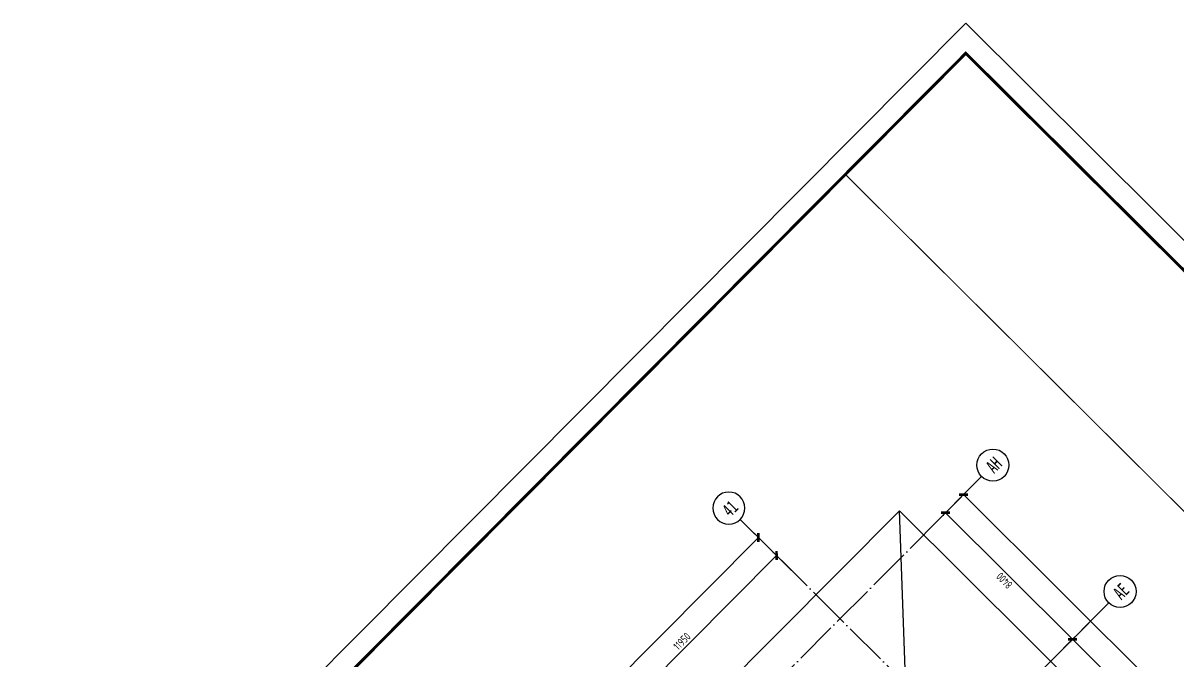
# Model space of a CAD drawing. Extents: x -10019161317 to 520012312, y -3104337261 to 7448155121.
# Drawn here: x 518894093 to 518948239, y 3500091404 to 3500121318 of the extents above; entities that cross this region are included whole.
import ezdxf
from ezdxf.enums import TextEntityAlignment as Align

# ---------------------------------------------------------------- set-up
doc = ezdxf.new("R2010")
doc.units = 0
doc.header["$LTSCALE"] = 1000
doc.header["$MEASUREMENT"] = 0
doc.linetypes.add('__附着_A09-地下室平面_TEN25IWV_设计区$0$CENTER', pattern=[2, 1.25, -0.25, 0.25, -0.25])
doc.linetypes.add('__附着_A09-地下室平面_TEN25IWV_设计区$0$DOTE', pattern=[2.42, 2, -0.2, 0.02, -0.2])
doc.layers.get('0').update_dxf_attribs({"linetype": 'CONTINUOUS'})
for name, color, linetype in [('__附着_A09-地下室平面_TEN25IWV_设计区$0$AD-AXIS-CRCL', 3, 'CONTINUOUS'), ('__附着_A09-地下室平面_TEN25IWV_设计区$0$AD-AXIS-DIMS', 3, 'CONTINUOUS'), ('__附着_A09-地下室平面_TEN25IWV_设计区$0$AD-AXIS-NUMB', 255, 'CONTINUOUS'), ('__附着_A09-地下室平面_TEN25IWV_设计区$0$XD-AXIS-AXIS', 1, '__附着_A09-地下室平面_TEN25IWV_设计区$0$CENTER'), ('S_DETL_DIMS', 83, 'CONTINUOUS')]:
    doc.layers.add(name, color=color, linetype=linetype)
doc.layers.add('内框', color=8, linetype='CONTINUOUS', plot=False)
doc.styles.add('__附着_A09-地下室平面_TEN25IWV_设计区$0$TH-STYLE1', font='Stfangso_0.ttf', dxfattribs={"width": 0.7})
doc.styles.add('__附着_A09-地下室平面_TEN25IWV_设计区$0$TH-STYLE3', font='tssdeng.shx', dxfattribs={"width": 0.7, "bigfont": 'tssdchn.shx'})
doc.styles.add('黑体', font='simhei.ttf')
doc.dimstyles.new('__附着_A09-地下室平面_TEN25IWV_设计区$0$TH-DIM150', dxfattribs={"dimscale": 150, "dimtxt": 2.5, "dimasz": 2, "dimexe": 1, "dimexo": 1, "dimgap": 0.8, "dimtad": 1, "dimdec": 0, "dimdsep": 46, "dimtxsty": '__附着_A09-地下室平面_TEN25IWV_设计区$0$TH-STYLE3', "dimblk1": '__附着_A09-地下室平面_TEN25IWV_设计区$0$_ArchTick', "dimblk2": '__附着_A09-地下室平面_TEN25IWV_设计区$0$_ArchTick', "dimsah": 1, "dimcen": -1, "dimclrd": 256, "dimclre": 256, "dimclrt": 256, "dimazin": 0, "dimtfac": 1, "dimtdec": 0, "dimtix": 1, "dimtmove": 2, "dimatfit": 0, "dimldrblk": '__附着_A09-地下室平面_TEN25IWV_设计区$0$_ArchTick', "dimfxl": 4, "dimfxlon": 1, "dimtolj": 1, "dimtzin": 0, "dimlwd": -1, "dimlwe": -1, "dimarcsym": 0})

# ---------------------------------------------------------------- blocks, each defined once
blk = doc.blocks.new('__附着_A09-地下室平面_TEN25IWV_设计区$0$_ArchTick')
at = {"color": 0, "linetype": 'ByBlock', "const_width": 0.4}
blk.add_lwpolyline([(-0.5, -0.5), (0.5, 0.5)], dxfattribs=at)
blk = doc.blocks.new('*D90')
at = {"layer": '__附着_A09-地下室平面_TEN25IWV_设计区$0$AD-AXIS-DIMS', "transparency": 16777216}
for p, q in [((0, 30000), (0, 30750)), ((0, 30600), (37150, 30600)), ((37150, 30000), (37150, 30750))]:
    blk.add_line(p, q, dxfattribs=at)
at = {"layer": '__附着_A09-地下室平面_TEN25IWV_设计区$0$AD-AXIS-DIMS', "transparency": 16777216, "xscale": 300, "yscale": 300, "zscale": 300, "rotation": 179.9999999999999}
blk.add_blockref('__附着_A09-地下室平面_TEN25IWV_设计区$0$_ArchTick', (0, 30600), dxfattribs=at)
at = {"layer": '__附着_A09-地下室平面_TEN25IWV_设计区$0$AD-AXIS-DIMS', "transparency": 16777216, "xscale": 300, "yscale": 300, "zscale": 300}
blk.add_blockref('__附着_A09-地下室平面_TEN25IWV_设计区$0$_ArchTick', (37150, 30600), dxfattribs=at)
at = {"layer": '__附着_A09-地下室平面_TEN25IWV_设计区$0$AD-AXIS-DIMS', "transparency": 16777216, "insert": (18575, 30908), "char_height": 375, "attachment_point": 5, "style": '__附着_A09-地下室平面_TEN25IWV_设计区$0$TH-STYLE3'}
blk.add_mtext('\\A1;37150', dxfattribs=at)
blk = doc.blocks.new('*D92')
at = {"layer": '__附着_A09-地下室平面_TEN25IWV_设计区$0$AD-AXIS-DIMS', "transparency": 16777216}
for p, q in [((43550, 16800), (44300, 16800)), ((44150, 8400), (44150, 16800)), ((43550, 8400), (44300, 8400))]:
    blk.add_line(p, q, dxfattribs=at)
at = {"layer": '__附着_A09-地下室平面_TEN25IWV_设计区$0$AD-AXIS-DIMS', "transparency": 16777216, "xscale": 300, "yscale": 300, "zscale": 300}
for p, rotation in [((44150, 16800), 90), ((44150, 8400), 270)]:
    blk.add_blockref('__附着_A09-地下室平面_TEN25IWV_设计区$0$_ArchTick', p, dxfattribs=dict(at, rotation=rotation))
at = {"layer": '__附着_A09-地下室平面_TEN25IWV_设计区$0$AD-AXIS-DIMS', "transparency": 16777216, "insert": (43843, 12600), "char_height": 375, "attachment_point": 5, "rotation": 90, "style": '__附着_A09-地下室平面_TEN25IWV_设计区$0$TH-STYLE3'}
blk.add_mtext('\\A1;8400', dxfattribs=at)
blk = doc.blocks.new('*D93')
at = {"layer": '__附着_A09-地下室平面_TEN25IWV_设计区$0$AD-AXIS-DIMS', "transparency": 16777216}
for p, q in [((43550, 25200), (44300, 25200)), ((44150, 16800), (44150, 25200)), ((43550, 16800), (44300, 16800))]:
    blk.add_line(p, q, dxfattribs=at)
at = {"layer": '__附着_A09-地下室平面_TEN25IWV_设计区$0$AD-AXIS-DIMS', "transparency": 16777216, "xscale": 300, "yscale": 300, "zscale": 300}
for p, rotation in [((44150, 25200), 90), ((44150, 16800), 270)]:
    blk.add_blockref('__附着_A09-地下室平面_TEN25IWV_设计区$0$_ArchTick', p, dxfattribs=dict(at, rotation=rotation))
at = {"layer": '__附着_A09-地下室平面_TEN25IWV_设计区$0$AD-AXIS-DIMS', "transparency": 16777216, "insert": (43843, 21000), "char_height": 375, "attachment_point": 5, "rotation": 90, "style": '__附着_A09-地下室平面_TEN25IWV_设计区$0$TH-STYLE3'}
blk.add_mtext('\\A1;8400', dxfattribs=at)
blk = doc.blocks.new('*D94')
at = {"layer": '__附着_A09-地下室平面_TEN25IWV_设计区$0$AD-AXIS-DIMS', "transparency": 16777216}
for p, q in [((44750, 25200), (45500, 25200)), ((45350, 0), (45350, 25200)), ((44750, 0), (45500, 0))]:
    blk.add_line(p, q, dxfattribs=at)
at = {"layer": '__附着_A09-地下室平面_TEN25IWV_设计区$0$AD-AXIS-DIMS', "transparency": 16777216, "xscale": 300, "yscale": 300, "zscale": 300}
for p, rotation in [((45350, 25200), 90), ((45350, 0), 270)]:
    blk.add_blockref('__附着_A09-地下室平面_TEN25IWV_设计区$0$_ArchTick', p, dxfattribs=dict(at, rotation=rotation))
at = {"layer": '__附着_A09-地下室平面_TEN25IWV_设计区$0$AD-AXIS-DIMS', "transparency": 16777216, "insert": (45043, 12600), "char_height": 375, "attachment_point": 5, "rotation": 90, "style": '__附着_A09-地下室平面_TEN25IWV_设计区$0$TH-STYLE3'}
blk.add_mtext('\\A1;25200', dxfattribs=at)
blk = doc.blocks.new('__附着_A09-地下室平面_TEN25IWV_设计区$0$_A-axiso')
blk.add_circle((0, 0), 0.5)
at = {"layer": '__附着_A09-地下室平面_TEN25IWV_设计区$0$AD-AXIS-NUMB', "style": '__附着_A09-地下室平面_TEN25IWV_设计区$0$TH-STYLE1', "width": 0.7}
blk.add_attdef('A', text='', height=0.56, dxfattribs=at).set_placement((-0.25, -0.28), (0.25, -0.28), align=Align.FIT)
blk = doc.blocks.new('*D96')
at = {"layer": '__附着_A09-地下室平面_TEN25IWV_设计区$0$AD-AXIS-DIMS', "transparency": 16777216}
for p, q in [((25200, 28800), (25200, 29550)), ((25200, 29400), (37150, 29400)), ((37150, 28800), (37150, 29550))]:
    blk.add_line(p, q, dxfattribs=at)
at = {"layer": '__附着_A09-地下室平面_TEN25IWV_设计区$0$AD-AXIS-DIMS', "transparency": 16777216, "xscale": 300, "yscale": 300, "zscale": 300, "rotation": 179.9999999999999}
blk.add_blockref('__附着_A09-地下室平面_TEN25IWV_设计区$0$_ArchTick', (25200, 29400), dxfattribs=at)
at = {"layer": '__附着_A09-地下室平面_TEN25IWV_设计区$0$AD-AXIS-DIMS', "transparency": 16777216, "xscale": 300, "yscale": 300, "zscale": 300}
blk.add_blockref('__附着_A09-地下室平面_TEN25IWV_设计区$0$_ArchTick', (37150, 29400), dxfattribs=at)
at = {"layer": '__附着_A09-地下室平面_TEN25IWV_设计区$0$AD-AXIS-DIMS', "transparency": 16777216, "insert": (31175, 29708), "char_height": 375, "attachment_point": 5, "style": '__附着_A09-地下室平面_TEN25IWV_设计区$0$TH-STYLE3'}
blk.add_mtext('\\A1;11950', dxfattribs=at)
blk = doc.blocks.new('THAPE_A1L_inner')
at = {"layer": '内框'}
blk.add_lwpolyline([(0, 0), (841, 0), (841, 594), (0, 594)], close=True, dxfattribs=at)
at = {"layer": '内框', "const_width": 1.4}
blk.add_lwpolyline([(25, 584), (25, 10), (831, 10), (831, 584)], close=True, dxfattribs=at)
at = {"layer": '内框', "const_width": 0.5}
blk.add_lwpolyline([(751, 584), (751, 10)], dxfattribs=at)
at = {"layer": '内框', "style": '黑体', "width": 0.8}
blk.add_attdef('内框名称', (51.53, 598.63), '', height=7, dxfattribs=at)
blk = doc.blocks.new('__附着_A09-地下室平面_TEN25IWV_设计区$0$A$C3A6377CA')
at = {"layer": '__附着_A09-地下室平面_TEN25IWV_设计区$0$AD-AXIS-CRCL'}
for points in [[(37150, 28200), (37150, 31800)], [(42950, 25200), (46550, 25200)], [(42950, 16800), (46550, 16800)]]:
    blk.add_lwpolyline(points, dxfattribs=at)
at = {"layer": '__附着_A09-地下室平面_TEN25IWV_设计区$0$XD-AXIS-AXIS', "linetype": '__附着_A09-地下室平面_TEN25IWV_设计区$0$DOTE'}
for points in [[(37150, 31800), (37150, -6600)], [(-6600, 25200), (46550, 25200)], [(-6600, 16800), (46550, 16800)]]:
    blk.add_lwpolyline(points, dxfattribs=at)
at = {"layer": '__附着_A09-地下室平面_TEN25IWV_设计区$0$AD-AXIS-CRCL'}
ref = blk.add_blockref('__附着_A09-地下室平面_TEN25IWV_设计区$0$_A-axiso', (37150, 32550), dxfattribs=dict(at, xscale=-1500, yscale=1500, rotation=180.0000000011336))
ref.add_attrib('A', '41', dxfattribs={"layer": '__附着_A09-地下室平面_TEN25IWV_设计区$0$AD-AXIS-NUMB', "height": 625, "style": '__附着_A09-地下室平面_TEN25IWV_设计区$0$TH-STYLE1', "width": 0.7}).set_placement((37173.5, 31999.7), align=Align.BOTTOM_CENTER)
ref = blk.add_blockref('__附着_A09-地下室平面_TEN25IWV_设计区$0$_A-axiso', (47300, 25200), dxfattribs=dict(at, xscale=1499.999999999999, yscale=1499.999999999999, rotation=359.9999999766375))
ref.add_attrib('A', 'AH', dxfattribs={"layer": '__附着_A09-地下室平面_TEN25IWV_设计区$0$AD-AXIS-NUMB', "height": 625, "style": '__附着_A09-地下室平面_TEN25IWV_设计区$0$TH-STYLE1', "width": 0.7}).set_placement((47334.8, 24671.7), align=Align.BOTTOM_CENTER)
ref = blk.add_blockref('__附着_A09-地下室平面_TEN25IWV_设计区$0$_A-axiso', (47300, 16800), dxfattribs=dict(at, xscale=1499.999999999999, yscale=1499.999999999999, rotation=359.9999999766375))
ref.add_attrib('A', 'AE', dxfattribs={"layer": '__附着_A09-地下室平面_TEN25IWV_设计区$0$AD-AXIS-NUMB', "height": 625, "style": '__附着_A09-地下室平面_TEN25IWV_设计区$0$TH-STYLE1', "width": 0.7}).set_placement((47339.4, 16271.7), align=Align.BOTTOM_CENTER)
at = {"layer": '__附着_A09-地下室平面_TEN25IWV_设计区$0$AD-AXIS-DIMS'}
for base, p1, p2, picture, middle in [((37150, 30600), (0, 29400), (37150, 29400), '*D90', (18575, 30907.5)), ((37150, 29400), (25200, 28200), (37150, 28200), '*D96', (31175, 29707.5))]:
    dim = blk.add_linear_dim(base=base, p1=p1, p2=p2, dimstyle='__附着_A09-地下室平面_TEN25IWV_设计区$0$TH-DIM150', dxfattribs=at)
    dim.commit()
    dim.dimension.update_dxf_attribs({"geometry": picture, "text_midpoint": middle})
for base, p1, p2, picture, middle in [((44150, 25200), (42950, 16800), (42950, 25200), '*D93', (43842.5, 21000)), ((45350, 25200), (44150, 0), (44150, 25200), '*D94', (45042.5, 12600)), ((44150, 16800), (42950, 8400), (42950, 16800), '*D92', (43842.5, 12600))]:
    dim = blk.add_linear_dim(base=base, p1=p1, p2=p2, angle=90, dimstyle='__附着_A09-地下室平面_TEN25IWV_设计区$0$TH-DIM150', dxfattribs=at)
    dim.commit()
    dim.dimension.update_dxf_attribs({"geometry": picture, "text_midpoint": middle})

msp = doc.modelspace()

# ---------------------------------------------------------------- linework, layer by layer
at = {"layer": 'S_DETL_DIMS'}
msp.add_line((518935977.0768, 3500074858.9584), (518935156.582, 3500098474.0816), dxfattribs=at)
msp.add_lwpolyline([(518923757.1933, 3500087011.9317), (518935156.582, 3500098474.0816), (518947376.4655, 3500086321.1083), (518935977.0768, 3500074858.9584)], close=True, dxfattribs=at)

# ---------------------------------------------------------------- block references
at = {"layer": '__附着_A09-地下室平面_TEN25IWV_设计区$0$XD-AXIS-AXIS', "linetype": '__附着_A09-地下室平面_TEN25IWV_设计区$0$DOTE', "rotation": 45.15729833471909}
msp.add_blockref('__附着_A09-地下室平面_TEN25IWV_设计区$0$A$C3A6377CA', (518924039.8762, 3500049312.8649), dxfattribs=at)
at = {"layer": '内框', "xscale": 100, "yscale": 100, "zscale": 100, "rotation": 45.15729227493468}
msp.add_blockref('THAPE_A1L_inner', (518921064.1146, 3500019800.8543), dxfattribs=at)

doc.saveas('drawing.dxf')
